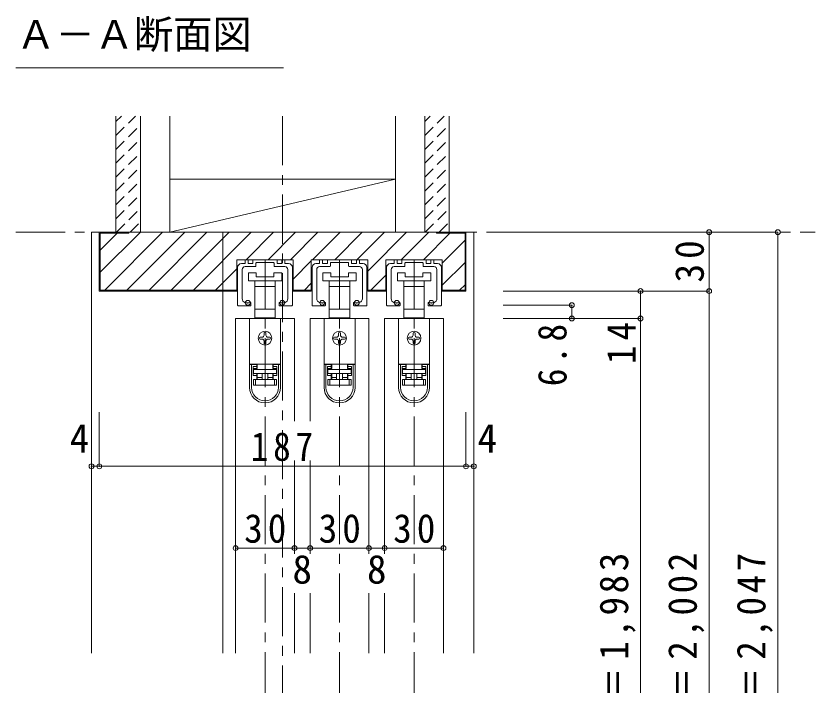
# Model space of a CAD drawing. Units: millimetres, scale not verified. Extents: x -957 to 993, y -689 to 708.
# Drawn here: x -484.8 to -77.3, y -220.7 to 120.3 of the extents above; entities that cross this region are included whole.
import ezdxf
from ezdxf.enums import TextEntityAlignment as Align

# ---------------------------------------------------------------- set-up
doc = ezdxf.new("R2010")
doc.units = ezdxf.units.MM
doc.header["$LTSCALE"] = 5
doc.header["$PDMODE"] = 32
doc.header["$PDSIZE"] = 2.5
doc.linetypes.add('CHAIN1', pattern=[8, 5, -1, 1, -1])
doc.linetypes.add('DASHED1', pattern=[1.8, 1.2, -0.6])
doc.layers.add('0-B_寸法', color=7, linetype='Continuous', lineweight=9)
doc.styles.add('ＭＳ ゴシック', font='')
doc.styles.get('ＭＳ ゴシック').set_extended_font_data('MS Gothic')

# ---------------------------------------------------------------- blocks, each defined once
blk = doc.blocks.new('01')
at = {"layer": '0-B_寸法'}
for p, q in [((-12, 5.72), (-10.45, 5.72)), ((-10.15, 6.02), (-10.15, 7.42)), ((-10.15, 4.22), (-4.95, 4.22)), ((-8.95, 7.72), (-9.85, 7.72)), ((-8.65, 6.02), (-8.65, 7.42)), ((-6.45, 5.72), (-8.35, 5.72)), ((-6.15, 7.42), (-6.15, 6.02)), ((-5.85, 7.72), (5.85, 7.72)), ((-4.65, 4.52), (-4.65, 5.92)), ((-4.35, 6.22), (-0.3, 6.22)), ((0, 6.52), (-0.3, 6.22)), ((0, 6.52), (0.3, 6.22)), ((4.35, 6.22), (0.3, 6.22)), ((4.65, 4.52), (4.65, 5.92)), ((10.15, 4.22), (4.95, 4.22)), ((6.15, 7.42), (6.15, 6.02)), ((6.45, 5.72), (8.35, 5.72)), ((8.65, 6.02), (8.65, 7.42)), ((8.95, 7.72), (9.85, 7.72)), ((10.15, 6.02), (10.15, 7.42)), ((12, 5.72), (10.45, 5.72)), ((-14, 3.72), (-14, -15.48)), ((-11.65, 2.72), (-11.65, -12.157)), ((11.65, 2.72), (11.65, -12.157)), ((14, 3.72), (14, -15.48)), ((-13.7, -15.78), (-7.45, -15.78)), ((-7.15, -15.48), (-7.15, -14.405)), ((7.15, -15.48), (7.15, -14.405)), ((13.7, -15.78), (7.45, -15.78))]:
    blk.add_line(p, q, dxfattribs=at)
for centre, radius, start, end in [((-12, 3.72), 2, 90, 180), ((-10.15, 2.72), 1.5, 90, 180), ((-10.45, 6.02), 0.3, 270, 0), ((-9.85, 7.42), 0.3, 90, 180), ((-8.95, 7.42), 0.3, 0, 90), ((-8.35, 6.02), 0.3, 180, 270), ((-6.45, 6.02), 0.3, 270, 0), ((-5.85, 7.42), 0.3, 90, 180), ((-4.95, 4.52), 0.3, 270, 0), ((-4.35, 5.92), 0.3, 90, 180), ((4.35, 5.92), 0.3, 0, 90), ((4.95, 4.52), 0.3, 180, 270), ((5.85, 7.42), 0.3, 0, 90), ((6.45, 6.02), 0.3, 180, 270), ((8.35, 6.02), 0.3, 270, 0), ((8.95, 7.42), 0.3, 90, 180), ((9.85, 7.42), 0.3, 0, 90), ((10.45, 6.02), 0.3, 180, 270), ((10.15, 2.72), 1.5, 0, 90), ((12, 3.72), 2, 0, 90), ((-9.65, -12.157), 2, 180, 253.54075), ((9.65, -12.157), 2, 286.45925, 0), ((-13.7, -15.48), 0.3, 180, 270), ((-8.8, -9.28), 5, 253.54075, 284.75682), ((-7.45, -14.405), 0.3, 0, 104.75682), ((-7.45, -15.48), 0.3, 270, 0), ((7.45, -14.405), 0.3, 75.24318, 180), ((7.45, -15.48), 0.3, 180, 270), ((8.8, -9.28), 5, 255.24318, 286.45925), ((13.7, -15.48), 0.3, 270, 0)]:
    blk.add_arc(centre, radius, start, end, dxfattribs=at)
for p in [(-8.8, -14.28), (8.8, -14.28)]:
    blk.add_point(p, dxfattribs=at)

msp = doc.modelspace()

# ---------------------------------------------------------------- linework, layer by layer
at = {"layer": '0-B_寸法'}
for p, q in [((-348.343, 93.893), (-484.771, 93.893)), ((-433.771, 69.209), (-433.771, 10.058)), ((-421.271, 69.209), (-421.271, 10.058)), ((-406.271, 69.209), (-406.271, 10.058)), ((-291.271, 10.058), (-291.271, 69.209)), ((-276.271, 69.209), (-276.271, 10.058)), ((-263.771, 69.209), (-263.771, 10.058)), ((-291.271, 37.058), (-406.271, 37.058)), ((-406.271, 10.058), (-291.271, 37.058)), ((-446.271, 10.058), (-442.271, 10.058)), ((-446.271, 10.058), (-446.271, -204.442)), ((-441.771, -10.368), (-421.413, 9.989)), ((-441.771, 9.558), (-441.771, -19.442)), ((-441.771, 0.946), (-433.158, 9.558)), ((-439.531, -19.442), (-410.031, 10.058)), ((-433.771, 10.058), (-421.271, 10.058)), ((-428.217, -19.442), (-398.717, 10.058)), ((-416.904, -19.442), (-387.404, 10.058)), ((-406.271, 10.058), (-291.271, 10.058)), ((-405.59, -19.442), (-376.09, 10.058)), ((-394.276, -19.442), (-364.776, 10.058)), ((-379.271, 10.058), (-379.271, -204.442)), ((-367.462, -3.942), (-353.462, 10.058)), ((-356.149, -3.942), (-342.149, 10.058)), ((-344.835, -3.942), (-330.835, 10.058)), ((-333.521, -3.942), (-319.521, 10.058)), ((-322.208, -3.942), (-308.208, 10.058)), ((-310.894, -3.942), (-296.894, 10.058)), ((-305.371, -9.733), (-285.58, 10.058)), ((-288.267, -3.942), (-274.267, 10.058)), ((-276.953, -3.942), (-263.453, 9.558)), ((-276.271, 10.058), (-263.771, 10.058)), ((-270.271, 9.558), (-270.271, 10.058)), ((-255.771, 9.558), (-270.271, 9.558)), ((-255.771, -19.442), (-255.771, 9.558)), ((-255.271, -19.942), (-255.271, 10.058)), ((-96.271, 10.058), (-236.271, 10.058)), ((-131.271, -424.942), (-131.271, 10.058)), ((-96.271, 10.058), (-96.271, -439.942)), ((-267.371, -5.674), (-255.771, 5.926)), ((-372.171, -19.942), (-372.171, -3.942)), ((-372.171, -3.942), (-343.371, -3.942)), ((-343.371, -19.942), (-343.371, -3.942)), ((-334.171, -3.942), (-305.371, -3.942)), ((-334.171, -19.942), (-334.171, -3.942)), ((-305.371, -19.942), (-305.371, -3.942)), ((-296.171, -3.942), (-267.371, -3.942)), ((-267.371, -19.942), (-267.371, -3.942)), ((-343.371, -13.791), (-334.171, -4.591)), ((-267.371, -16.987), (-255.771, -5.387)), ((-382.962, -19.442), (-372.171, -8.65)), ((-366.271, -10.642), (-366.271, -14.642)), ((-362.271, -10.642), (-366.271, -10.642)), ((-362.271, -12.642), (-362.271, -10.642)), ((-353.271, -10.642), (-353.271, -12.642)), ((-349.271, -10.642), (-353.271, -10.642)), ((-349.271, -14.642), (-349.271, -10.642)), ((-328.271, -10.642), (-328.271, -14.642)), ((-324.271, -10.642), (-328.271, -10.642)), ((-324.271, -12.642), (-324.271, -10.642)), ((-315.271, -10.642), (-315.271, -12.642)), ((-311.271, -10.642), (-315.271, -10.642)), ((-311.271, -14.642), (-311.271, -10.642)), ((-303.767, -19.442), (-296.171, -11.846)), ((-290.271, -10.642), (-290.271, -14.642)), ((-286.271, -10.642), (-290.271, -10.642)), ((-286.271, -12.642), (-286.271, -10.642)), ((-277.271, -10.642), (-277.271, -12.642)), ((-273.271, -10.642), (-277.271, -10.642)), ((-273.271, -14.642), (-273.271, -10.642)), ((-366.271, -14.642), (-357.771, -14.642)), ((-363.021, -14.642), (-363.021, -17.642)), ((-353.271, -12.642), (-362.271, -12.642)), ((-357.771, -14.642), (-349.271, -14.642)), ((-352.521, -17.642), (-352.521, -14.642)), ((-337.708, -19.442), (-334.171, -15.905)), ((-328.271, -14.642), (-319.771, -14.642)), ((-325.021, -14.642), (-325.021, -17.642)), ((-315.271, -12.642), (-324.271, -12.642)), ((-319.771, -14.642), (-311.271, -14.642)), ((-314.521, -17.642), (-314.521, -14.642)), ((-290.271, -14.642), (-281.771, -14.642)), ((-287.021, -14.642), (-287.021, -17.642)), ((-277.271, -12.642), (-286.271, -12.642)), ((-281.771, -14.642), (-273.271, -14.642)), ((-276.521, -17.642), (-276.521, -14.642)), ((-442.271, -19.942), (-372.171, -19.942)), ((-441.771, -19.442), (-372.171, -19.442)), ((-363.021, -17.642), (-363.021, -29.242)), ((-363.021, -17.642), (-357.771, -17.642)), ((-357.771, -17.642), (-352.521, -17.642)), ((-352.521, -29.242), (-352.521, -17.642)), ((-343.371, -19.442), (-334.171, -19.442)), ((-343.371, -19.942), (-334.171, -19.942)), ((-325.021, -17.642), (-325.021, -29.242)), ((-325.021, -17.642), (-319.771, -17.642)), ((-319.771, -17.642), (-314.521, -17.642)), ((-314.521, -29.242), (-314.521, -17.642)), ((-305.371, -19.442), (-296.171, -19.442)), ((-287.021, -17.642), (-287.021, -29.242)), ((-287.021, -17.642), (-281.771, -17.642)), ((-281.771, -17.642), (-276.521, -17.642)), ((-276.521, -29.242), (-276.521, -17.642)), ((-267.371, -19.442), (-255.771, -19.442)), ((-267.371, -19.942), (-255.271, -19.942)), ((-258.512, -19.442), (-255.771, -16.701)), ((-131.271, -19.942), (-236.271, -19.942)), ((-201.271, -27.142), (-236.271, -27.142)), ((-201.271, -27.142), (-201.271, -33.942)), ((-363.021, -29.242), (-363.021, -33.642)), ((-357.771, -29.242), (-363.021, -29.242)), ((-352.521, -29.242), (-357.771, -29.242)), ((-352.521, -33.642), (-352.521, -29.242)), ((-325.021, -29.242), (-325.021, -33.642)), ((-319.771, -29.242), (-325.021, -29.242)), ((-314.521, -29.242), (-319.771, -29.242)), ((-314.521, -33.642), (-314.521, -29.242)), ((-287.021, -29.242), (-287.021, -33.642)), ((-281.771, -29.242), (-287.021, -29.242)), ((-276.521, -29.242), (-281.771, -29.242)), ((-276.521, -33.642), (-276.521, -29.242)), ((-372.771, -33.942), (-372.771, -204.442)), ((-372.771, -33.942), (-342.771, -33.942)), ((-365.671, -33.942), (-365.671, -57.242)), ((-349.871, -33.942), (-365.671, -33.942)), ((-363.021, -33.642), (-361.771, -33.642)), ((-353.771, -33.942), (-353.771, -33.642)), ((-353.771, -33.642), (-352.521, -33.642)), ((-349.871, -33.942), (-349.871, -57.242)), ((-342.771, -33.942), (-342.771, -86.246)), ((-334.771, -33.942), (-334.771, -86.246)), ((-334.771, -33.942), (-304.771, -33.942)), ((-327.671, -33.942), (-327.671, -57.242)), ((-311.871, -33.942), (-327.671, -33.942)), ((-325.021, -33.642), (-323.771, -33.642)), ((-315.771, -33.942), (-315.771, -33.642)), ((-315.771, -33.642), (-314.521, -33.642)), ((-311.871, -33.942), (-311.871, -57.242)), ((-304.771, -33.942), (-304.771, -153.942)), ((-296.771, -33.942), (-296.771, -153.942)), ((-296.771, -33.942), (-266.771, -33.942)), ((-289.671, -33.942), (-289.671, -57.242)), ((-273.871, -33.942), (-289.671, -33.942)), ((-287.021, -33.642), (-285.771, -33.642)), ((-277.771, -33.942), (-277.771, -33.642)), ((-277.771, -33.642), (-276.521, -33.642)), ((-273.871, -33.942), (-273.871, -57.242)), ((-266.771, -33.942), (-266.771, -204.442)), ((-166.271, -33.942), (-236.271, -33.942)), ((-359.271, -43.442), (-360.271, -43.442)), ((-360.271, -44.442), (-359.271, -44.442)), ((-358.271, -41.442), (-358.271, -42.442)), ((-357.271, -42.442), (-357.271, -41.442)), ((-355.271, -43.442), (-356.271, -43.442)), ((-356.271, -44.442), (-355.271, -44.442)), ((-321.271, -43.442), (-322.271, -43.442)), ((-322.271, -44.442), (-321.271, -44.442)), ((-320.271, -41.442), (-320.271, -42.442)), ((-319.271, -42.442), (-319.271, -41.442)), ((-317.271, -43.442), (-318.271, -43.442)), ((-318.271, -44.442), (-317.271, -44.442)), ((-283.271, -43.442), (-284.271, -43.442)), ((-284.271, -44.442), (-283.271, -44.442)), ((-282.271, -41.442), (-282.271, -42.442)), ((-281.271, -42.442), (-281.271, -41.442)), ((-279.271, -43.442), (-280.271, -43.442)), ((-280.271, -44.442), (-279.271, -44.442)), ((-358.271, -45.442), (-358.271, -46.442)), ((-357.271, -46.442), (-357.271, -45.442)), ((-320.271, -45.442), (-320.271, -46.442)), ((-319.271, -46.442), (-319.271, -45.442)), ((-282.271, -45.442), (-282.271, -46.442)), ((-281.271, -46.442), (-281.271, -45.442)), ((-365.671, -57.242), (-365.671, -57.342)), ((-349.871, -57.242), (-365.671, -57.242)), ((-365.671, -57.342), (-365.671, -69.042)), ((-364.671, -57.342), (-365.671, -57.342)), ((-364.671, -69.042), (-364.671, -57.342)), ((-361.971, -57.342), (-364.671, -57.342)), ((-363.871, -58.342), (-361.971, -58.342)), ((-363.871, -58.342), (-363.871, -63.042)), ((-361.971, -59.342), (-363.871, -59.342)), ((-361.771, -59.442), (-363.671, -59.442)), ((-363.671, -59.442), (-363.671, -59.942)), ((-362.671, -57.342), (-362.671, -57.242)), ((-361.971, -57.342), (-361.971, -58.342)), ((-361.971, -58.342), (-361.971, -59.342)), ((-361.771, -59.442), (-361.771, -57.242)), ((-353.771, -57.242), (-353.771, -59.442)), ((-351.871, -59.442), (-353.771, -59.442)), ((-353.571, -58.342), (-353.571, -57.342)), ((-350.871, -57.342), (-353.571, -57.342)), ((-353.571, -58.342), (-351.671, -58.342)), ((-352.871, -57.242), (-352.871, -57.342)), ((-351.871, -59.942), (-351.871, -59.442)), ((-351.671, -63.042), (-351.671, -58.342)), ((-349.871, -57.242), (-349.871, -57.342)), ((-349.871, -69.042), (-349.871, -57.342)), ((-327.671, -57.242), (-327.671, -57.342)), ((-311.871, -57.242), (-327.671, -57.242)), ((-327.671, -57.342), (-327.671, -69.042)), ((-326.671, -57.342), (-327.671, -57.342)), ((-326.671, -69.042), (-326.671, -57.342)), ((-323.971, -57.342), (-326.671, -57.342)), ((-325.871, -58.342), (-323.971, -58.342)), ((-325.871, -58.342), (-325.871, -63.042)), ((-323.971, -59.342), (-325.871, -59.342)), ((-323.771, -59.442), (-325.671, -59.442)), ((-325.671, -59.442), (-325.671, -59.942)), ((-324.671, -57.342), (-324.671, -57.242)), ((-323.971, -57.342), (-323.971, -58.342)), ((-323.971, -58.342), (-323.971, -59.342)), ((-323.771, -59.442), (-323.771, -57.242)), ((-315.771, -57.242), (-315.771, -59.442)), ((-313.871, -59.442), (-315.771, -59.442)), ((-315.571, -58.342), (-315.571, -57.342)), ((-312.871, -57.342), (-315.571, -57.342)), ((-315.571, -58.342), (-313.671, -58.342)), ((-314.871, -57.242), (-314.871, -57.342)), ((-313.871, -59.942), (-313.871, -59.442)), ((-313.671, -63.042), (-313.671, -58.342)), ((-311.871, -57.242), (-311.871, -57.342)), ((-311.871, -69.042), (-311.871, -57.342)), ((-289.671, -57.242), (-289.671, -57.342)), ((-273.871, -57.242), (-289.671, -57.242)), ((-289.671, -57.342), (-289.671, -69.042)), ((-288.671, -57.342), (-289.671, -57.342)), ((-288.671, -69.042), (-288.671, -57.342)), ((-285.971, -57.342), (-288.671, -57.342)), ((-287.871, -58.342), (-285.971, -58.342)), ((-287.871, -58.342), (-287.871, -63.042)), ((-285.971, -59.342), (-287.871, -59.342)), ((-285.771, -59.442), (-287.671, -59.442)), ((-287.671, -59.442), (-287.671, -59.942)), ((-286.671, -57.342), (-286.671, -57.242)), ((-285.971, -57.342), (-285.971, -58.342)), ((-285.971, -58.342), (-285.971, -59.342)), ((-285.771, -59.442), (-285.771, -57.242)), ((-277.771, -57.242), (-277.771, -59.442)), ((-275.871, -59.442), (-277.771, -59.442)), ((-277.571, -58.342), (-277.571, -57.342)), ((-274.871, -57.342), (-277.571, -57.342)), ((-277.571, -58.342), (-275.671, -58.342)), ((-276.871, -57.242), (-276.871, -57.342)), ((-275.871, -59.942), (-275.871, -59.442)), ((-275.671, -63.042), (-275.671, -58.342)), ((-273.871, -57.242), (-273.871, -57.342)), ((-273.871, -69.042), (-273.871, -57.342)), ((-361.971, -63.042), (-363.871, -63.042)), ((-363.671, -67.942), (-363.671, -64.942)), ((-363.671, -64.942), (-362.671, -64.942)), ((-362.671, -64.942), (-362.671, -67.942)), ((-362.671, -64.942), (-352.871, -64.942)), ((-361.971, -63.042), (-361.971, -64.942)), ((-361.771, -63.942), (-361.771, -61.942)), ((-361.771, -63.942), (-359.271, -63.942)), ((-361.771, -64.942), (-361.771, -63.942)), ((-359.271, -61.942), (-359.271, -64.942)), ((-356.271, -61.942), (-356.271, -64.942)), ((-353.771, -61.942), (-353.771, -63.942)), ((-353.571, -62.042), (-351.671, -62.042)), ((-353.571, -63.042), (-353.571, -62.042)), ((-353.571, -64.942), (-353.571, -63.042)), ((-351.671, -63.042), (-353.571, -63.042)), ((-352.871, -67.942), (-352.871, -64.942)), ((-352.871, -64.942), (-351.871, -64.942)), ((-351.871, -64.942), (-351.871, -67.942)), ((-323.971, -63.042), (-325.871, -63.042)), ((-325.671, -67.942), (-325.671, -64.942)), ((-325.671, -64.942), (-324.671, -64.942)), ((-324.671, -64.942), (-324.671, -67.942)), ((-324.671, -64.942), (-314.871, -64.942)), ((-323.971, -63.042), (-323.971, -64.942)), ((-323.771, -63.942), (-323.771, -61.942)), ((-323.771, -63.942), (-321.271, -63.942)), ((-323.771, -64.942), (-323.771, -63.942)), ((-321.271, -61.942), (-321.271, -64.942)), ((-318.271, -61.942), (-318.271, -64.942)), ((-315.771, -61.942), (-315.771, -63.942)), ((-315.571, -62.042), (-313.671, -62.042)), ((-315.571, -63.042), (-315.571, -62.042)), ((-315.571, -64.942), (-315.571, -63.042)), ((-313.671, -63.042), (-315.571, -63.042)), ((-314.871, -67.942), (-314.871, -64.942)), ((-314.871, -64.942), (-313.871, -64.942)), ((-313.871, -64.942), (-313.871, -67.942)), ((-285.971, -63.042), (-287.871, -63.042)), ((-287.671, -67.942), (-287.671, -64.942)), ((-287.671, -64.942), (-286.671, -64.942)), ((-286.671, -64.942), (-286.671, -67.942)), ((-286.671, -64.942), (-276.871, -64.942)), ((-285.971, -63.042), (-285.971, -64.942)), ((-285.771, -63.942), (-285.771, -61.942)), ((-285.771, -63.942), (-283.271, -63.942)), ((-285.771, -64.942), (-285.771, -63.942)), ((-283.271, -61.942), (-283.271, -64.942)), ((-280.271, -61.942), (-280.271, -64.942)), ((-277.771, -61.942), (-277.771, -63.942)), ((-277.571, -62.042), (-275.671, -62.042)), ((-277.571, -63.042), (-277.571, -62.042)), ((-277.571, -64.942), (-277.571, -63.042)), ((-275.671, -63.042), (-277.571, -63.042)), ((-276.871, -67.942), (-276.871, -64.942)), ((-276.871, -64.942), (-275.871, -64.942)), ((-275.871, -64.942), (-275.871, -67.942)), ((-362.671, -67.942), (-363.671, -67.942)), ((-352.871, -67.942), (-362.671, -67.942)), ((-351.871, -67.942), (-352.871, -67.942)), ((-324.671, -67.942), (-325.671, -67.942)), ((-314.871, -67.942), (-324.671, -67.942)), ((-313.871, -67.942), (-314.871, -67.942)), ((-286.671, -67.942), (-287.671, -67.942)), ((-276.871, -67.942), (-286.671, -67.942)), ((-275.871, -67.942), (-276.871, -67.942)), ((-442.271, -109.246), (-442.271, -81.688)), ((-255.271, -109.246), (-255.271, -81.688)), ((-442.271, -109.246), (-255.271, -109.246)), ((-342.771, -106.246), (-342.771, -153.942)), ((-334.771, -106.246), (-334.771, -153.942)), ((-372.771, -150.942), (-342.771, -150.942)), ((-342.771, -150.942), (-334.771, -150.942)), ((-334.771, -150.942), (-304.771, -150.942)), ((-304.771, -150.942), (-296.771, -150.942)), ((-296.771, -150.942), (-266.771, -150.942)), ((-342.771, -173.942), (-342.771, -204.442)), ((-334.771, -173.942), (-334.771, -204.442)), ((-304.771, -173.942), (-304.771, -204.442)), ((-296.771, -173.942), (-296.771, -204.442))]:
    msp.add_line(p, q, dxfattribs=at)
at = {"layer": '0-B_寸法', "linetype": 'DASHED1'}
for p, q in [((-433.771, 66.408), (-430.97, 69.209)), ((-433.771, 59.337), (-423.899, 69.209)), ((-276.271, 66.408), (-273.47, 69.209)), ((-276.271, 59.337), (-266.399, 69.209)), ((-433.771, 52.266), (-421.271, 64.766)), ((-276.271, 52.266), (-263.771, 64.766)), ((-433.771, 45.195), (-421.271, 57.695)), ((-276.271, 45.195), (-263.771, 57.695)), ((-433.771, 38.124), (-421.271, 50.624)), ((-276.271, 38.124), (-263.771, 50.624)), ((-433.771, 31.053), (-421.271, 43.553)), ((-276.271, 31.053), (-263.771, 43.553)), ((-433.771, 23.982), (-421.271, 36.482)), ((-276.271, 23.982), (-263.771, 36.482)), ((-433.771, 16.911), (-421.271, 29.411)), ((-276.271, 16.911), (-263.771, 29.411)), ((-433.553, 10.058), (-421.271, 22.34)), ((-276.053, 10.058), (-263.771, 22.34)), ((-426.482, 10.058), (-421.271, 15.269)), ((-268.982, 10.058), (-263.771, 15.269))]:
    msp.add_line(p, q, dxfattribs=at)
at = {"layer": '0-B_寸法', "linetype": 'CHAIN1'}
for p, q in [((-348.771, 69.209), (-348.771, -449.942)), ((-484.771, 10.058), (-77.271, 10.058)), ((-357.771, -3.942), (-357.771, -439.942)), ((-319.771, -3.942), (-319.771, -439.942)), ((-281.771, -3.942), (-281.771, -439.942))]:
    msp.add_line(p, q, dxfattribs=at)
at = {"layer": '0-B_寸法', "color": 4}
for p, q in [((-446.271, -109.246), (-446.271, -81.688)), ((-442.271, -109.246), (-442.271, -81.688)), ((-255.271, -109.246), (-255.271, -81.688)), ((-251.271, -109.246), (-251.271, -81.688)), ((-446.271, -109.246), (-442.271, -109.246)), ((-255.271, -109.246), (-251.271, -109.246))]:
    msp.add_line(p, q, dxfattribs=at)
at = {"layer": '0-B_寸法'}
for points in [[(-255.271, 10.058), (-442.271, 10.058), (-442.271, -19.942)], [(-427.271, 10.058), (-427.271, 9.558), (-441.771, 9.558)], [(-255.271, 10.058), (-251.271, 10.058), (-251.271, -204.442)], [(-305.371, -19.942), (-296.171, -19.942), (-296.171, -3.942)], [(-166.271, -19.942), (-166.271, -419.942), (-236.271, -419.942)], [(-353.771, -33.642), (-361.771, -33.642), (-361.771, -33.942)], [(-315.771, -33.642), (-323.771, -33.642), (-323.771, -33.942)], [(-277.771, -33.642), (-285.771, -33.642), (-285.771, -33.942)], [(-351.671, -59.342), (-353.571, -59.342), (-353.571, -58.342)], [(-349.871, -57.342), (-350.871, -57.342), (-350.871, -69.042)], [(-313.671, -59.342), (-315.571, -59.342), (-315.571, -58.342)], [(-311.871, -57.342), (-312.871, -57.342), (-312.871, -69.042)], [(-275.671, -59.342), (-277.571, -59.342), (-277.571, -58.342)], [(-273.871, -57.342), (-274.871, -57.342), (-274.871, -69.042)], [(-363.871, -62.042), (-361.971, -62.042), (-361.971, -63.042)], [(-356.271, -63.942), (-353.771, -63.942), (-353.771, -64.942)], [(-325.871, -62.042), (-323.971, -62.042), (-323.971, -63.042)], [(-318.271, -63.942), (-315.771, -63.942), (-315.771, -64.942)], [(-287.871, -62.042), (-285.971, -62.042), (-285.971, -63.042)], [(-280.271, -63.942), (-277.771, -63.942), (-277.771, -64.942)]]:
    msp.add_lwpolyline(points, dxfattribs=at)
for points in [[(-351.871, -61.942), (-363.671, -61.942), (-363.671, -59.942), (-351.871, -59.942)], [(-313.871, -61.942), (-325.671, -61.942), (-325.671, -59.942), (-313.871, -59.942)], [(-275.871, -61.942), (-287.671, -61.942), (-287.671, -59.942), (-275.871, -59.942)]]:
    msp.add_lwpolyline(points, close=True, dxfattribs=at)
for centre in [(-357.771, -43.942), (-319.771, -43.942), (-281.771, -43.942)]:
    msp.add_circle(centre, 3.5, dxfattribs=at)
for centre, radius, start, end in [((-360.271, -43.942), 0.5, 90, 180), ((-360.271, -43.942), 0.5, 180, 270), ((-359.271, -42.442), 1, 270, 0), ((-359.271, -45.442), 1, 0, 90), ((-357.771, -41.442), 0.5, 90, 180), ((-357.771, -41.442), 0.5, 0, 90), ((-356.271, -42.442), 1, 180, 270), ((-356.271, -45.442), 1, 90, 180), ((-355.271, -43.942), 0.5, 0, 90), ((-355.271, -43.942), 0.5, 270, 0), ((-322.271, -43.942), 0.5, 90, 180), ((-322.271, -43.942), 0.5, 180, 270), ((-321.271, -42.442), 1, 270, 0), ((-321.271, -45.442), 1, 0, 90), ((-319.771, -41.442), 0.5, 90, 180), ((-319.771, -41.442), 0.5, 0, 90), ((-318.271, -42.442), 1, 180, 270), ((-318.271, -45.442), 1, 90, 180), ((-317.271, -43.942), 0.5, 0, 90), ((-317.271, -43.942), 0.5, 270, 0), ((-284.271, -43.942), 0.5, 90, 180), ((-284.271, -43.942), 0.5, 180, 270), ((-283.271, -42.442), 1, 270, 0), ((-283.271, -45.442), 1, 0, 90), ((-281.771, -41.442), 0.5, 90, 180), ((-281.771, -41.442), 0.5, 0, 90), ((-280.271, -42.442), 1, 180, 270), ((-280.271, -45.442), 1, 90, 180), ((-279.271, -43.942), 0.5, 0, 90), ((-279.271, -43.942), 0.5, 270, 0), ((-357.771, -46.442), 0.5, 180, 270), ((-357.771, -46.442), 0.5, 270, 0), ((-319.771, -46.442), 0.5, 180, 270), ((-319.771, -46.442), 0.5, 270, 0), ((-281.771, -46.442), 0.5, 180, 270), ((-281.771, -46.442), 0.5, 270, 0), ((-357.771, -69.042), 7.9, 180, 0), ((-357.771, -69.042), 6.9, 180, 0), ((-319.771, -69.042), 7.9, 180, 0), ((-319.771, -69.042), 6.9, 180, 0), ((-281.771, -69.042), 7.9, 180, 0), ((-281.771, -69.042), 6.9, 180, 0)]:
    msp.add_arc(centre, radius, start, end, dxfattribs=at)
for p in [(-131.271, 10.058), (-96.271, 10.058), (-166.271, -19.942), (-131.271, -19.942), (-201.271, -27.142), (-201.271, -33.942), (-166.271, -33.942), (-446.271, -109.246), (-442.271, -109.246), (-255.271, -109.246), (-251.271, -109.246), (-372.771, -150.942), (-342.771, -150.942), (-334.771, -150.942), (-304.771, -150.942), (-296.771, -150.942), (-266.771, -150.942)]:
    msp.add_point(p, dxfattribs=at)

# ---------------------------------------------------------------- block references
for p in [(-357.771, -11.662), (-319.771, -11.662), (-281.771, -11.662)]:
    msp.add_blockref('01', p, dxfattribs=at)

# ---------------------------------------------------------------- texts
at = {"layer": '0-B_寸法', "style": 'ＭＳ ゴシック'}
for s, p in [('Ａ－Ａ断面図', (-484.577, 99.216)), ('4', (-457.393, -106.746)), ('4', (-249.409, -106.746)), ('8', (-343.771, -173.442)), ('8', (-305.771, -173.442))]:
    msp.add_text(s, height=14.66, dxfattribs=at).set_placement(p, align=Align.BOTTOM_LEFT)
at = {"layer": '0-B_寸法', "char_height": 14.66, "attachment_point": 7, "rotation": 90, "style": 'ＭＳ ゴシック'}
for s, insert in [('\\T1.27;\\W0.95;30', (-133.771, -15.567)), ('\\T1.27;\\W0.95;14', (-168.771, -57.192)), ('\\T1.27;\\W0.9;6.8', (-203.771, -68.442)), ('\\T1.19;\\W0.95;ＤＨ＝1,983', (-168.771, -275.692)), ('\\T1.19;\\W0.95;枠内＝2,002', (-133.771, -275.692)), ('\\T1.19;\\W0.95;枠外＝2,047', (-98.771, -275.692))]:
    msp.add_mtext(s, dxfattribs=dict(at, insert=insert))
at = {"layer": '0-B_寸法', "char_height": 14.66, "attachment_point": 7, "style": 'ＭＳ ゴシック'}
for s, insert in [('\\T1.27;\\W0.9;187', (-365.021, -106.746)), ('\\T1.27;\\W0.95;30', (-368.396, -148.442)), ('\\T1.27;\\W0.95;30', (-330.396, -148.442)), ('\\T1.27;\\W0.95;30', (-292.396, -148.442))]:
    msp.add_mtext(s, dxfattribs=dict(at, insert=insert))

doc.saveas('drawing.dxf')
